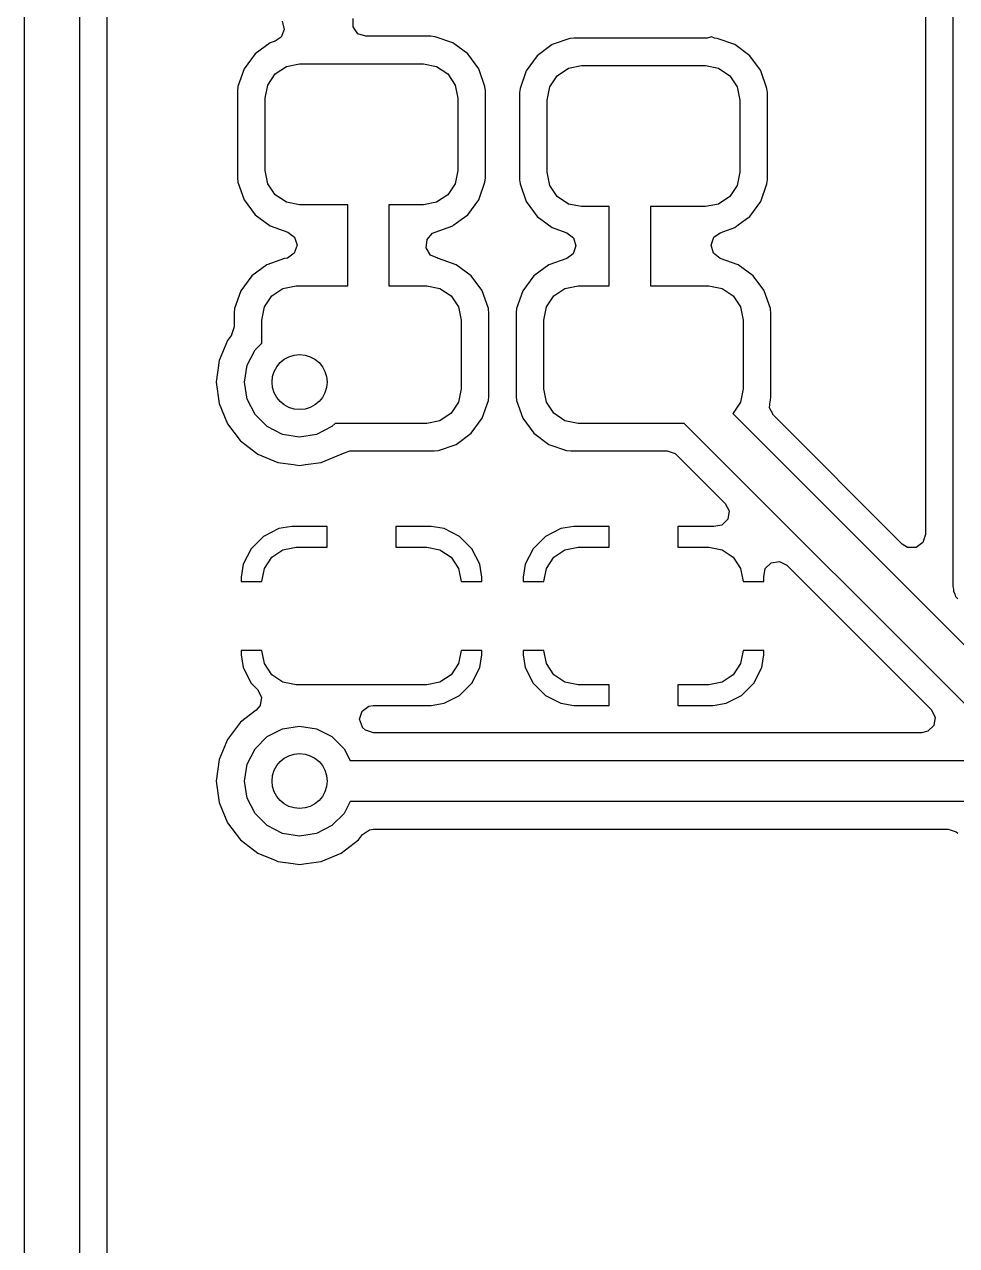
# Model space of a CAD drawing. Extents: x 0 to 2.79, y -2.39 to 0.
# Drawn here: x 0.3354 to 0.6022, y -2.0455 to -1.6961 of the extents above; entities that cross this region are included whole.
import ezdxf

# ---------------------------------------------------------------- set-up
doc = ezdxf.new("R2010")
doc.units = 0
doc.header["$MEASUREMENT"] = 0
doc.layers.add('BLACK', color=7, linetype='CONTINUOUS')

msp = doc.modelspace()

# ---------------------------------------------------------------- linework, layer by layer
at = {"layer": 'BLACK', "linetype": 'CONTINUOUS'}
for p, q in [((0.335433, -2.09764), (0.335433, -1.20787)), ((0.351181, -1.21114), (0.351181, -2.09438)), ((0.359075, -1.79843), (0.359075, -1.21602)), ((0.601181, -1.85692), (0.601181, -1.34024)), ((0.593287, -1.34513), (0.593287, -1.84204)), ((0.429473, -1.6968), (0.429473, -1.69439)), ((0.409796, -1.6975), (0.408874, -1.69973)), ((0.409233, -1.69516), (0.409796, -1.6975)), ((0.430888, -1.69874), (0.429473, -1.6968)), ((0.405792, -1.70137), (0.40149, -1.70454)), ((0.407197, -1.70087), (0.405792, -1.70137)), ((0.408874, -1.69973), (0.407197, -1.70087)), ((0.433179, -1.69949), (0.430888, -1.69874)), ((0.451743, -1.69949), (0.433179, -1.69949)), ((0.452941, -1.6996), (0.451743, -1.69949)), ((0.451743, -1.69949), (0.451743, -1.69949)), ((0.457988, -1.70137), (0.452941, -1.6996)), ((0.452941, -1.6996), (0.452941, -1.6996)), ((0.462289, -1.70454), (0.457988, -1.70137)), ((0.491547, -1.70009), (0.486501, -1.70186)), ((0.492745, -1.69998), (0.491547, -1.70009)), ((0.491547, -1.70009), (0.491547, -1.70009)), ((0.530777, -1.69998), (0.492745, -1.69998)), ((0.532075, -1.69965), (0.530777, -1.69998)), ((0.532945, -1.70003), (0.532075, -1.69965)), ((0.533649, -1.70009), (0.532945, -1.70003)), ((0.53365, -1.70009), (0.533649, -1.70009)), ((0.538696, -1.70186), (0.53365, -1.70009)), ((0.40149, -1.70454), (0.398315, -1.70884)), ((0.40149, -1.70454), (0.40149, -1.70454)), ((0.46229, -1.70454), (0.462289, -1.70454)), ((0.462289, -1.70454), (0.462289, -1.70454)), ((0.462289, -1.70454), (0.462289, -1.70454)), ((0.462289, -1.70454), (0.462289, -1.70454)), ((0.465434, -1.7088), (0.46229, -1.70454)), ((0.482199, -1.70503), (0.479024, -1.70934)), ((0.486501, -1.70186), (0.482199, -1.70503)), ((0.482199, -1.70503), (0.482199, -1.70503)), ((0.542998, -1.70503), (0.538696, -1.70186)), ((0.546059, -1.70918), (0.542998, -1.70503)), ((0.542998, -1.70503), (0.542998, -1.70503)), ((0.542998, -1.70503), (0.542998, -1.70503)), ((0.542998, -1.70503), (0.542998, -1.70503)), ((0.542998, -1.70503), (0.542998, -1.70503)), ((0.407214, -1.71026), (0.410407, -1.70813)), ((0.410407, -1.70813), (0.414173, -1.70738)), ((0.414173, -1.70738), (0.449606, -1.70738)), ((0.449606, -1.70738), (0.453373, -1.70813)), ((0.453373, -1.70813), (0.456566, -1.71026)), ((0.487922, -1.71076), (0.491115, -1.70862)), ((0.491115, -1.70862), (0.494882, -1.70787)), ((0.494882, -1.70787), (0.530315, -1.70787)), ((0.530315, -1.70787), (0.534082, -1.70862)), ((0.534082, -1.70862), (0.537275, -1.71076)), ((0.398315, -1.70884), (0.396549, -1.71389)), ((0.40508, -1.71346), (0.407214, -1.71026)), ((0.456566, -1.71026), (0.4587, -1.71346)), ((0.465464, -1.70884), (0.465434, -1.7088)), ((0.46723, -1.71389), (0.465464, -1.70884)), ((0.479024, -1.70934), (0.477258, -1.71438)), ((0.485789, -1.71395), (0.487922, -1.71076)), ((0.537275, -1.71076), (0.539408, -1.71395)), ((0.546173, -1.70934), (0.546059, -1.70918)), ((0.547939, -1.71438), (0.546173, -1.70934)), ((0.396549, -1.71389), (0.396437, -1.71509)), ((0.396437, -1.71509), (0.396437, -1.74003)), ((0.396549, -1.71389), (0.396549, -1.71389)), ((0.404331, -1.71722), (0.40508, -1.71346)), ((0.4587, -1.71346), (0.459449, -1.71722)), ((0.467342, -1.71509), (0.46723, -1.71389)), ((0.467343, -1.71509), (0.467342, -1.71509)), ((0.467343, -1.74003), (0.467343, -1.71509)), ((0.477258, -1.71438), (0.477146, -1.71558)), ((0.477146, -1.71558), (0.477146, -1.74052)), ((0.477258, -1.71438), (0.477258, -1.71438)), ((0.485039, -1.71772), (0.485789, -1.71395)), ((0.539408, -1.71395), (0.540157, -1.71772)), ((0.548051, -1.71558), (0.547939, -1.71438)), ((0.548051, -1.74052), (0.548051, -1.71558)), ((0.548051, -1.71558), (0.548051, -1.71558)), ((0.404331, -1.73789), (0.404331, -1.71722)), ((0.459449, -1.71722), (0.459449, -1.73789)), ((0.485039, -1.73839), (0.485039, -1.71772)), ((0.540157, -1.71772), (0.540157, -1.73839)), ((0.396437, -1.74003), (0.396549, -1.74123)), ((0.40508, -1.74166), (0.404331, -1.73789)), ((0.459449, -1.73789), (0.4587, -1.74166)), ((0.46723, -1.74123), (0.467342, -1.74003)), ((0.467342, -1.74003), (0.467343, -1.74003)), ((0.485789, -1.74215), (0.485039, -1.73839)), ((0.540157, -1.73839), (0.539408, -1.74215)), ((0.396549, -1.74123), (0.396549, -1.74123)), ((0.396549, -1.74123), (0.398315, -1.74627)), ((0.407214, -1.74485), (0.40508, -1.74166)), ((0.4587, -1.74166), (0.456566, -1.74485)), ((0.465464, -1.74627), (0.46723, -1.74123)), ((0.477146, -1.74052), (0.477258, -1.74172)), ((0.477258, -1.74172), (0.477258, -1.74172)), ((0.477258, -1.74172), (0.479024, -1.74677)), ((0.487922, -1.74535), (0.485789, -1.74215)), ((0.539408, -1.74215), (0.537275, -1.74535)), ((0.546173, -1.74677), (0.547939, -1.74172)), ((0.547939, -1.74172), (0.548051, -1.74052)), ((0.548051, -1.74052), (0.548051, -1.74052)), ((0.398315, -1.74627), (0.40149, -1.75058)), ((0.410407, -1.74699), (0.407214, -1.74485)), ((0.414173, -1.74774), (0.410407, -1.74699)), ((0.453373, -1.74699), (0.449606, -1.74774)), ((0.456566, -1.74485), (0.453373, -1.74699)), ((0.462289, -1.75058), (0.465464, -1.74627)), ((0.479024, -1.74677), (0.482199, -1.75107)), ((0.491115, -1.74748), (0.487922, -1.74535)), ((0.537275, -1.74535), (0.534082, -1.74748)), ((0.542998, -1.75107), (0.546173, -1.74677)), ((0.40149, -1.75058), (0.40149, -1.75058)), ((0.40149, -1.75058), (0.40149, -1.75058)), ((0.40149, -1.75058), (0.40149, -1.75058)), ((0.40149, -1.75058), (0.40149, -1.75058)), ((0.40149, -1.75058), (0.405792, -1.75375)), ((0.427953, -1.74774), (0.414173, -1.74774)), ((0.427953, -1.77087), (0.427953, -1.74774)), ((0.449606, -1.74774), (0.439764, -1.74774)), ((0.439764, -1.74774), (0.439764, -1.77087)), ((0.46043, -1.75195), (0.462289, -1.75058)), ((0.494882, -1.74823), (0.491115, -1.74748)), ((0.502756, -1.74823), (0.494882, -1.74823)), ((0.502756, -1.77087), (0.502756, -1.74823)), ((0.530315, -1.74823), (0.514567, -1.74823)), ((0.514567, -1.74823), (0.514567, -1.77087)), ((0.534082, -1.74748), (0.530315, -1.74823)), ((0.405792, -1.75375), (0.405792, -1.75375)), ((0.405792, -1.75375), (0.405792, -1.75375)), ((0.405792, -1.75375), (0.410839, -1.75552)), ((0.452941, -1.75552), (0.457987, -1.75375)), ((0.457987, -1.75375), (0.458351, -1.75348)), ((0.458351, -1.75348), (0.46043, -1.75195)), ((0.482199, -1.75107), (0.482199, -1.75107)), ((0.482199, -1.75107), (0.482199, -1.75107)), ((0.482199, -1.75107), (0.482199, -1.75107)), ((0.482199, -1.75107), (0.482199, -1.75107)), ((0.482199, -1.75107), (0.486501, -1.75424)), ((0.538696, -1.75424), (0.539726, -1.75348)), ((0.539726, -1.75348), (0.541806, -1.75195)), ((0.541806, -1.75195), (0.542998, -1.75107)), ((0.410839, -1.75552), (0.410839, -1.75552)), ((0.410839, -1.75552), (0.410843, -1.75552)), ((0.410843, -1.75552), (0.41276, -1.75698)), ((0.41276, -1.75698), (0.413452, -1.75929)), ((0.45042, -1.76005), (0.450646, -1.75765)), ((0.450646, -1.75765), (0.452237, -1.75584)), ((0.452237, -1.75584), (0.452936, -1.75552)), ((0.452936, -1.75552), (0.452941, -1.75552)), ((0.452941, -1.75552), (0.452941, -1.75552)), ((0.486501, -1.75424), (0.486501, -1.75424)), ((0.486501, -1.75424), (0.486501, -1.75424)), ((0.486501, -1.75424), (0.488311, -1.75488)), ((0.488311, -1.75488), (0.490651, -1.7557)), ((0.490651, -1.7557), (0.492568, -1.75716)), ((0.492568, -1.75716), (0.493261, -1.75946)), ((0.531936, -1.75929), (0.532732, -1.75701)), ((0.532732, -1.75701), (0.534546, -1.7557)), ((0.534546, -1.7557), (0.538696, -1.75424)), ((0.413452, -1.75929), (0.412657, -1.76156)), ((0.451648, -1.76212), (0.45042, -1.76005)), ((0.493261, -1.75946), (0.492465, -1.76174)), ((0.532629, -1.76159), (0.531936, -1.75929)), ((0.409854, -1.76308), (0.404808, -1.76485)), ((0.40992, -1.76308), (0.409854, -1.76308)), ((0.409854, -1.76308), (0.409854, -1.76308)), ((0.410677, -1.76293), (0.40992, -1.76308)), ((0.412657, -1.76156), (0.410677, -1.76293)), ((0.453699, -1.76301), (0.451648, -1.76212)), ((0.453694, -1.76303), (0.453699, -1.76301)), ((0.453821, -1.76306), (0.453694, -1.76303)), ((0.453859, -1.76308), (0.453821, -1.76306)), ((0.453925, -1.76308), (0.453859, -1.76308)), ((0.458972, -1.76485), (0.453925, -1.76308)), ((0.453925, -1.76308), (0.453925, -1.76308)), ((0.490651, -1.76305), (0.485516, -1.76485)), ((0.492465, -1.76174), (0.490651, -1.76305)), ((0.534546, -1.76305), (0.532629, -1.76159)), ((0.53968, -1.76485), (0.534546, -1.76305)), ((0.400506, -1.76803), (0.397331, -1.77233)), ((0.404808, -1.76485), (0.400506, -1.76803)), ((0.400506, -1.76803), (0.400506, -1.76803)), ((0.463273, -1.76803), (0.458972, -1.76485)), ((0.463274, -1.76803), (0.463273, -1.76803)), ((0.463273, -1.76803), (0.463273, -1.76803)), ((0.46631, -1.77214), (0.463274, -1.76803)), ((0.463274, -1.76803), (0.463274, -1.76803)), ((0.463274, -1.76803), (0.463274, -1.76803)), ((0.481214, -1.76803), (0.47804, -1.77233)), ((0.481215, -1.76803), (0.481214, -1.76803)), ((0.485516, -1.76485), (0.481215, -1.76803)), ((0.543982, -1.76803), (0.53968, -1.76485)), ((0.547019, -1.77214), (0.543982, -1.76803)), ((0.543982, -1.76803), (0.543982, -1.76803)), ((0.543982, -1.76803), (0.543982, -1.76803)), ((0.543982, -1.76803), (0.543982, -1.76803)), ((0.543982, -1.76803), (0.543982, -1.76803)), ((0.406229, -1.77375), (0.409422, -1.77162)), ((0.409422, -1.77162), (0.413189, -1.77087)), ((0.413189, -1.77087), (0.427953, -1.77087)), ((0.439764, -1.77087), (0.450591, -1.77087)), ((0.450591, -1.77087), (0.454357, -1.77162)), ((0.454357, -1.77162), (0.45755, -1.77375)), ((0.486938, -1.77375), (0.490131, -1.77162)), ((0.490131, -1.77162), (0.493898, -1.77087)), ((0.493898, -1.77087), (0.502756, -1.77087)), ((0.514567, -1.77087), (0.531299, -1.77087)), ((0.531299, -1.77087), (0.535066, -1.77162)), ((0.535066, -1.77162), (0.538259, -1.77375)), ((0.397331, -1.77233), (0.395565, -1.77737)), ((0.404096, -1.77694), (0.406229, -1.77375)), ((0.45755, -1.77375), (0.459684, -1.77694)), ((0.466449, -1.77233), (0.46631, -1.77214)), ((0.468214, -1.77737), (0.466449, -1.77233)), ((0.47804, -1.77233), (0.476274, -1.77737)), ((0.484804, -1.77694), (0.486938, -1.77375)), ((0.538259, -1.77375), (0.540393, -1.77694)), ((0.547157, -1.77233), (0.547019, -1.77214)), ((0.548923, -1.77737), (0.547157, -1.77233)), ((0.395565, -1.77737), (0.395453, -1.77857)), ((0.395453, -1.77857), (0.395453, -1.78266)), ((0.395565, -1.77737), (0.395565, -1.77737)), ((0.403346, -1.78071), (0.404096, -1.77694)), ((0.459684, -1.77694), (0.460433, -1.78071)), ((0.468238, -1.77762), (0.468214, -1.77737)), ((0.468327, -1.77857), (0.468238, -1.77762)), ((0.468327, -1.80253), (0.468327, -1.77857)), ((0.468327, -1.77857), (0.468327, -1.77857)), ((0.476274, -1.77737), (0.476161, -1.77857)), ((0.476161, -1.77857), (0.476161, -1.80253)), ((0.476274, -1.77737), (0.476274, -1.77737)), ((0.484055, -1.78071), (0.484804, -1.77694)), ((0.540393, -1.77694), (0.541142, -1.78071)), ((0.548946, -1.77762), (0.548923, -1.77737)), ((0.549035, -1.77857), (0.548946, -1.77762)), ((0.549035, -1.80253), (0.549035, -1.77857)), ((0.549035, -1.77857), (0.549035, -1.77857)), ((0.403346, -1.78726), (0.403346, -1.78071)), ((0.460433, -1.78071), (0.460433, -1.80039)), ((0.484055, -1.80039), (0.484055, -1.78071)), ((0.541142, -1.78071), (0.541142, -1.80039)), ((0.394647, -1.78504), (0.393522, -1.7865)), ((0.394708, -1.78495), (0.394647, -1.78504)), ((0.395453, -1.78266), (0.394708, -1.78495)), ((0.393522, -1.7865), (0.39114, -1.79225)), ((0.393522, -1.7865), (0.393522, -1.7865)), ((0.399196, -1.79356), (0.401433, -1.78917)), ((0.401433, -1.78917), (0.403346, -1.78726)), ((0.39114, -1.79225), (0.390327, -1.79843)), ((0.39114, -1.79225), (0.39114, -1.79225)), ((0.398425, -1.79843), (0.399196, -1.79356)), ((0.359075, -1.85551), (0.359075, -1.79843)), ((0.390327, -1.79843), (0.390327, -1.79843)), ((0.390327, -1.79843), (0.39114, -1.8046)), ((0.399196, -1.80329), (0.398425, -1.79843)), ((0.460433, -1.80039), (0.459684, -1.80416)), ((0.468214, -1.80373), (0.468327, -1.80253)), ((0.468327, -1.80253), (0.468327, -1.80253)), ((0.476161, -1.80253), (0.476274, -1.80373)), ((0.484804, -1.80416), (0.484055, -1.80039)), ((0.541142, -1.80039), (0.540393, -1.80416)), ((0.548923, -1.80373), (0.549035, -1.80253)), ((0.549035, -1.80253), (0.549035, -1.80253)), ((0.39114, -1.8046), (0.39114, -1.8046)), ((0.39114, -1.8046), (0.393522, -1.81035)), ((0.401433, -1.80768), (0.399196, -1.80329)), ((0.459684, -1.80416), (0.45755, -1.80735)), ((0.466449, -1.80877), (0.468214, -1.80373)), ((0.476274, -1.80373), (0.476274, -1.80373)), ((0.476274, -1.80373), (0.47804, -1.80877)), ((0.486938, -1.80735), (0.484804, -1.80416)), ((0.540393, -1.80416), (0.538259, -1.80735)), ((0.548692, -1.8058), (0.548863, -1.8039)), ((0.549786, -1.80794), (0.548692, -1.8058)), ((0.548863, -1.8039), (0.548923, -1.80373)), ((0.404917, -1.81117), (0.401433, -1.80768)), ((0.454357, -1.80949), (0.450591, -1.81024)), ((0.45755, -1.80735), (0.454357, -1.80949)), ((0.463274, -1.81308), (0.466449, -1.80877)), ((0.47804, -1.80877), (0.481214, -1.81308)), ((0.490131, -1.80949), (0.486938, -1.80735)), ((0.493898, -1.81024), (0.490131, -1.80949)), ((0.538259, -1.80735), (0.538123, -1.80744)), ((0.538123, -1.80744), (0.912962, -2.18228)), ((0.586634, -1.84479), (0.549786, -1.80794)), ((0.393522, -1.81035), (0.393522, -1.81035)), ((0.393522, -1.81035), (0.397213, -1.81516)), ((0.409307, -1.8134), (0.404917, -1.81117)), ((0.414173, -1.81417), (0.409307, -1.8134)), ((0.41904, -1.8134), (0.414173, -1.81417)), ((0.42343, -1.81117), (0.41904, -1.8134)), ((0.424359, -1.81024), (0.42343, -1.81117)), ((0.450591, -1.81024), (0.424359, -1.81024)), ((0.458972, -1.81625), (0.463274, -1.81308)), ((0.481214, -1.81308), (0.481214, -1.81308)), ((0.481214, -1.81308), (0.481215, -1.81308)), ((0.481215, -1.81308), (0.481215, -1.81308)), ((0.481215, -1.81308), (0.481215, -1.81308)), ((0.481215, -1.81308), (0.485516, -1.81625)), ((0.524212, -1.81024), (0.493898, -1.81024)), ((0.90634, -2.19236), (0.524212, -1.81024)), ((0.397213, -1.81516), (0.397312, -1.81529)), ((0.397312, -1.81529), (0.397312, -1.81529)), ((0.397312, -1.81529), (0.397312, -1.81529)), ((0.397312, -1.81529), (0.398159, -1.81594)), ((0.398159, -1.81594), (0.40225, -1.81908)), ((0.453925, -1.81802), (0.458972, -1.81625)), ((0.485516, -1.81625), (0.485516, -1.81625)), ((0.485516, -1.81625), (0.485516, -1.81625)), ((0.485516, -1.81625), (0.490563, -1.81802)), ((0.40225, -1.81908), (0.40225, -1.81908)), ((0.40225, -1.81908), (0.40225, -1.81908)), ((0.40225, -1.81908), (0.407946, -1.82144)), ((0.420345, -1.82146), (0.426096, -1.81908)), ((0.426096, -1.81908), (0.426146, -1.81904)), ((0.426146, -1.81904), (0.42628, -1.81894)), ((0.42628, -1.81894), (0.42855, -1.81813)), ((0.42855, -1.81813), (0.428652, -1.81813)), ((0.428652, -1.81813), (0.452727, -1.81813)), ((0.452727, -1.81813), (0.453925, -1.81802)), ((0.452727, -1.81813), (0.452727, -1.81813)), ((0.490563, -1.81802), (0.491761, -1.81813)), ((0.491761, -1.81813), (0.491761, -1.81813)), ((0.491761, -1.81813), (0.491761, -1.81813)), ((0.491761, -1.81813), (0.519327, -1.81813)), ((0.519327, -1.81813), (0.521618, -1.81887)), ((0.521618, -1.81887), (0.522083, -1.81927)), ((0.522083, -1.81927), (0.535982, -1.83317)), ((0.407946, -1.82144), (0.408001, -1.82146)), ((0.408001, -1.82146), (0.412474, -1.82205)), ((0.412474, -1.82205), (0.414173, -1.82227)), ((0.414173, -1.82227), (0.415873, -1.82205)), ((0.414173, -1.82227), (0.414173, -1.82227)), ((0.414173, -1.82227), (0.414173, -1.82227)), ((0.415873, -1.82205), (0.420345, -1.82146)), ((0.535982, -1.83317), (0.537076, -1.83532)), ((0.536699, -1.8377), (0.534996, -1.8394)), ((0.537076, -1.83532), (0.536699, -1.8377)), ((0.408262, -1.84035), (0.403817, -1.84261)), ((0.411949, -1.83976), (0.408262, -1.84035)), ((0.408262, -1.84035), (0.408262, -1.84035)), ((0.422047, -1.83976), (0.411949, -1.83976)), ((0.411949, -1.83976), (0.411949, -1.83976)), ((0.422047, -1.84567), (0.422047, -1.83976)), ((0.422047, -1.83976), (0.422047, -1.83976)), ((0.45183, -1.83976), (0.441732, -1.83976)), ((0.441732, -1.83976), (0.441732, -1.84567)), ((0.455518, -1.84035), (0.45183, -1.83976)), ((0.459962, -1.84261), (0.455518, -1.84035)), ((0.455518, -1.84035), (0.455518, -1.84035)), ((0.48897, -1.84035), (0.484526, -1.84261)), ((0.488971, -1.84035), (0.48897, -1.84035)), ((0.492658, -1.83976), (0.488971, -1.84035)), ((0.502756, -1.83976), (0.492658, -1.83976)), ((0.492658, -1.83976), (0.492658, -1.83976)), ((0.502756, -1.84567), (0.502756, -1.83976)), ((0.502756, -1.83976), (0.502756, -1.83976)), ((0.532539, -1.83976), (0.522441, -1.83976)), ((0.522441, -1.83976), (0.522441, -1.83976)), ((0.522441, -1.83976), (0.522441, -1.84567)), ((0.532617, -1.83978), (0.532539, -1.83976)), ((0.532643, -1.83977), (0.532617, -1.83978)), ((0.532691, -1.83978), (0.532643, -1.83977)), ((0.532692, -1.83976), (0.532691, -1.83978)), ((0.534996, -1.8394), (0.532692, -1.83976)), ((0.403817, -1.84261), (0.40029, -1.84614)), ((0.46349, -1.84614), (0.459962, -1.84261)), ((0.484526, -1.84261), (0.480998, -1.84614)), ((0.588185, -1.84574), (0.586634, -1.84479)), ((0.592543, -1.84433), (0.590594, -1.84574)), ((0.593287, -1.84204), (0.592543, -1.84433)), ((0.40029, -1.84614), (0.398025, -1.85058)), ((0.404096, -1.85175), (0.406229, -1.84855)), ((0.406229, -1.84855), (0.409422, -1.84642)), ((0.409422, -1.84642), (0.413189, -1.84567)), ((0.413189, -1.84567), (0.422047, -1.84567)), ((0.441732, -1.84567), (0.450591, -1.84567)), ((0.450591, -1.84567), (0.454357, -1.84642)), ((0.454357, -1.84642), (0.45755, -1.84855)), ((0.45755, -1.84855), (0.459684, -1.85175)), ((0.465754, -1.85058), (0.46349, -1.84614)), ((0.480998, -1.84614), (0.478734, -1.85058)), ((0.484804, -1.85175), (0.486938, -1.84855)), ((0.486938, -1.84855), (0.490131, -1.84642)), ((0.490131, -1.84642), (0.493898, -1.84567)), ((0.493898, -1.84567), (0.502756, -1.84567)), ((0.522441, -1.84567), (0.531299, -1.84567)), ((0.531299, -1.84567), (0.535066, -1.84642)), ((0.535066, -1.84642), (0.538259, -1.84855)), ((0.538259, -1.84855), (0.540393, -1.85175)), ((0.590594, -1.84574), (0.588185, -1.84574)), ((0.398025, -1.85058), (0.397441, -1.85427)), ((0.398025, -1.85058), (0.398025, -1.85058)), ((0.403346, -1.85551), (0.404096, -1.85175)), ((0.459684, -1.85175), (0.460433, -1.85551)), ((0.465755, -1.85058), (0.465754, -1.85058)), ((0.466339, -1.85427), (0.465755, -1.85058)), ((0.478734, -1.85058), (0.47815, -1.85427)), ((0.478734, -1.85058), (0.478734, -1.85058)), ((0.484055, -1.85551), (0.484804, -1.85175)), ((0.540393, -1.85175), (0.541142, -1.85551)), ((0.547047, -1.85412), (0.547412, -1.85182)), ((0.547412, -1.85182), (0.549115, -1.85011)), ((0.549115, -1.85011), (0.551494, -1.84973)), ((0.551494, -1.84973), (0.55364, -1.85083)), ((0.55364, -1.85083), (0.594957, -1.89215)), ((0.359075, -2.08949), (0.359075, -1.85551)), ((0.397441, -1.85427), (0.397441, -1.85551)), ((0.397441, -1.85551), (0.403346, -1.85551)), ((0.397441, -1.85551), (0.397441, -1.85551)), ((0.460433, -1.85551), (0.466339, -1.85551)), ((0.466339, -1.85551), (0.466339, -1.85427)), ((0.466339, -1.85427), (0.466339, -1.85427)), ((0.466339, -1.85551), (0.466339, -1.85551)), ((0.466339, -1.85551), (0.466339, -1.85551)), ((0.47815, -1.85427), (0.47815, -1.85551)), ((0.47815, -1.85551), (0.484055, -1.85551)), ((0.47815, -1.85551), (0.47815, -1.85551)), ((0.541142, -1.85551), (0.547047, -1.85551)), ((0.547039, -1.85417), (0.547035, -1.85412)), ((0.547035, -1.85412), (0.547047, -1.85412)), ((0.547035, -1.85419), (0.547039, -1.85417)), ((0.547047, -1.85427), (0.547035, -1.85419)), ((0.547047, -1.85551), (0.547047, -1.85427)), ((0.547047, -1.85551), (0.547047, -1.85551)), ((0.601382, -1.85767), (0.601181, -1.85692)), ((0.601382, -1.85845), (0.601382, -1.85767)), ((0.601771, -1.85912), (0.601382, -1.85845)), ((0.601972, -1.85987), (0.601771, -1.85912)), ((0.602522, -1.86042), (0.601972, -1.85987)), ((0.403346, -1.8752), (0.397441, -1.8752)), ((0.397441, -1.8752), (0.397441, -1.8752)), ((0.397441, -1.8752), (0.397441, -1.87644)), ((0.397441, -1.87644), (0.398025, -1.88012)), ((0.404096, -1.87896), (0.403346, -1.8752)), ((0.460433, -1.8752), (0.459684, -1.87896)), ((0.466339, -1.8752), (0.460433, -1.8752)), ((0.465754, -1.88012), (0.466339, -1.87644)), ((0.466339, -1.87644), (0.466339, -1.8752)), ((0.466339, -1.8752), (0.466339, -1.8752)), ((0.466339, -1.87644), (0.466339, -1.87644)), ((0.484055, -1.8752), (0.47815, -1.8752)), ((0.47815, -1.8752), (0.47815, -1.8752)), ((0.47815, -1.8752), (0.47815, -1.87644)), ((0.47815, -1.87644), (0.478734, -1.88012)), ((0.484804, -1.87896), (0.484055, -1.8752)), ((0.541142, -1.8752), (0.540393, -1.87896)), ((0.547047, -1.8752), (0.541142, -1.8752)), ((0.546463, -1.88012), (0.547047, -1.87644)), ((0.547047, -1.87644), (0.547047, -1.8752)), ((0.547047, -1.8752), (0.547047, -1.8752)), ((0.406229, -1.88216), (0.404096, -1.87896)), ((0.459684, -1.87896), (0.45755, -1.88216)), ((0.486938, -1.88216), (0.484804, -1.87896)), ((0.540393, -1.87896), (0.538259, -1.88216)), ((0.398025, -1.88012), (0.398025, -1.88012)), ((0.398025, -1.88012), (0.40029, -1.88457)), ((0.409422, -1.88429), (0.406229, -1.88216)), ((0.45755, -1.88216), (0.454357, -1.88429)), ((0.46349, -1.88457), (0.465754, -1.88012)), ((0.465754, -1.88012), (0.465754, -1.88012)), ((0.478734, -1.88012), (0.478734, -1.88012)), ((0.478734, -1.88012), (0.480998, -1.88457)), ((0.490131, -1.88429), (0.486938, -1.88216)), ((0.538259, -1.88216), (0.535066, -1.88429)), ((0.544198, -1.88457), (0.546463, -1.88012)), ((0.546463, -1.88012), (0.546463, -1.88012)), ((0.40029, -1.88457), (0.402173, -1.88645)), ((0.402173, -1.88645), (0.403267, -1.8886)), ((0.413189, -1.88504), (0.409422, -1.88429)), ((0.450591, -1.88504), (0.413189, -1.88504)), ((0.454357, -1.88429), (0.450591, -1.88504)), ((0.459962, -1.8881), (0.46349, -1.88457)), ((0.480998, -1.88457), (0.484526, -1.8881)), ((0.493898, -1.88504), (0.490131, -1.88429)), ((0.502756, -1.88504), (0.493898, -1.88504)), ((0.502756, -1.89094), (0.502756, -1.88504)), ((0.531299, -1.88504), (0.522441, -1.88504)), ((0.522441, -1.88504), (0.522441, -1.89094)), ((0.535066, -1.88429), (0.531299, -1.88504)), ((0.540671, -1.8881), (0.544198, -1.88457)), ((0.403267, -1.8886), (0.40289, -1.89098)), ((0.45183, -1.89094), (0.455517, -1.89036)), ((0.455517, -1.89036), (0.455518, -1.89036)), ((0.455518, -1.89036), (0.459962, -1.8881)), ((0.484526, -1.8881), (0.48897, -1.89036)), ((0.48897, -1.89036), (0.488971, -1.89036)), ((0.488971, -1.89036), (0.492658, -1.89094)), ((0.532539, -1.89094), (0.536226, -1.89036)), ((0.536226, -1.89036), (0.540671, -1.8881)), ((0.536226, -1.89036), (0.536226, -1.89036)), ((0.40179, -1.8923), (0.397312, -1.89574)), ((0.40289, -1.89098), (0.40179, -1.8923)), ((0.431365, -1.89494), (0.43205, -1.89263)), ((0.43205, -1.89263), (0.433961, -1.89117)), ((0.433961, -1.89117), (0.435261, -1.89094)), ((0.435261, -1.89094), (0.45183, -1.89094)), ((0.45183, -1.89094), (0.45183, -1.89094)), ((0.492658, -1.89094), (0.502756, -1.89094)), ((0.502756, -1.89094), (0.502756, -1.89094)), ((0.522441, -1.89094), (0.532539, -1.89094)), ((0.522441, -1.89094), (0.522441, -1.89094)), ((0.532539, -1.89094), (0.532539, -1.89094)), ((0.594957, -1.89215), (0.596051, -1.89429)), ((0.397312, -1.89574), (0.393522, -1.90068)), ((0.397312, -1.89574), (0.397312, -1.89574)), ((0.409307, -1.89762), (0.414173, -1.89685)), ((0.414173, -1.89685), (0.41904, -1.89762)), ((0.432168, -1.89721), (0.431365, -1.89494)), ((0.432214, -1.89727), (0.432168, -1.89721)), ((0.433016, -1.89805), (0.432214, -1.89727)), ((0.595674, -1.89667), (0.593971, -1.89837)), ((0.596051, -1.89429), (0.595674, -1.89667)), ((0.393522, -1.90068), (0.39114, -1.90643)), ((0.393522, -1.90068), (0.393522, -1.90068)), ((0.401433, -1.90334), (0.404917, -1.89986)), ((0.404917, -1.89986), (0.409307, -1.89762)), ((0.41904, -1.89762), (0.42343, -1.89986)), ((0.42343, -1.89986), (0.426914, -1.90334)), ((0.435307, -1.8988), (0.433016, -1.89805)), ((0.592201, -1.8988), (0.435307, -1.8988)), ((0.593971, -1.89837), (0.592201, -1.8988)), ((0.399196, -1.90773), (0.401433, -1.90334)), ((0.426914, -1.90334), (0.428621, -1.90669)), ((0.39114, -1.90643), (0.390327, -1.9126)), ((0.39114, -1.90643), (0.39114, -1.90643)), ((0.398425, -1.9126), (0.399196, -1.90773)), ((0.428621, -1.90669), (0.607087, -1.90669)), ((0.390327, -1.9126), (0.390327, -1.9126)), ((0.390327, -1.9126), (0.39114, -1.91877)), ((0.399196, -1.91746), (0.398425, -1.9126)), ((0.401433, -1.92185), (0.399196, -1.91746)), ((0.39114, -1.91877), (0.39114, -1.91877)), ((0.39114, -1.91877), (0.393522, -1.92452)), ((0.404917, -1.92534), (0.401433, -1.92185)), ((0.426914, -1.92185), (0.42343, -1.92534)), ((0.428621, -1.9185), (0.426914, -1.92185)), ((0.60464, -1.9185), (0.428621, -1.9185)), ((0.393522, -1.92452), (0.393522, -1.92452)), ((0.393522, -1.92452), (0.397312, -1.92946)), ((0.409307, -1.92758), (0.404917, -1.92534)), ((0.42343, -1.92534), (0.41904, -1.92758)), ((0.414173, -1.92835), (0.409307, -1.92758)), ((0.41904, -1.92758), (0.414173, -1.92835)), ((0.431035, -1.92946), (0.432214, -1.92792)), ((0.432214, -1.92792), (0.4342, -1.92656)), ((0.4342, -1.92656), (0.435307, -1.9264)), ((0.435307, -1.9264), (0.599756, -1.9264)), ((0.599756, -1.9264), (0.602047, -1.92714)), ((0.602047, -1.92714), (0.602512, -1.92754)), ((0.397312, -1.92946), (0.397312, -1.92946)), ((0.397312, -1.92946), (0.40225, -1.93325)), ((0.426096, -1.93325), (0.431035, -1.92946)), ((0.40225, -1.93325), (0.40225, -1.93325)), ((0.40225, -1.93325), (0.40225, -1.93325)), ((0.40225, -1.93325), (0.407153, -1.93528)), ((0.407153, -1.93528), (0.408001, -1.93563)), ((0.408001, -1.93563), (0.412325, -1.9362)), ((0.416022, -1.9362), (0.420345, -1.93563)), ((0.420345, -1.93563), (0.426096, -1.93325)), ((0.412325, -1.9362), (0.414173, -1.93644)), ((0.414173, -1.93644), (0.416022, -1.9362)), ((0.414173, -1.93644), (0.414173, -1.93644)), ((0.414173, -1.93644), (0.414173, -1.93644))]:
    msp.add_line(p, q, dxfattribs=at)
at = {"layer": 'BLACK'}
for centre in [(0.414173, -1.79843), (0.414173, -1.9126)]:
    msp.add_circle(centre, 0.007874, dxfattribs=at)

doc.saveas('drawing.dxf')
